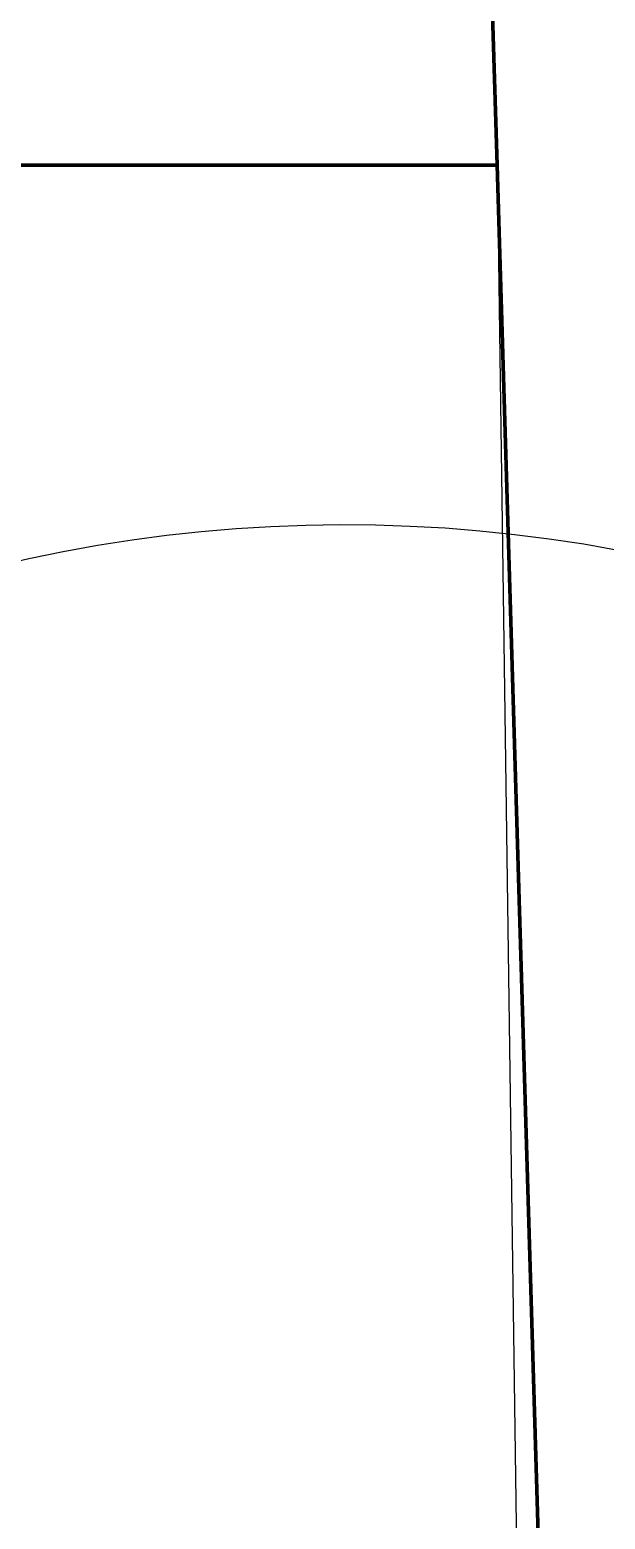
# Model space of a CAD drawing. Header units: millimetres. Extents: x 462666 to 1244237, y 2328025 to 3795663.
# Drawn here: x 892702 to 894965, y 3009515 to 3015375 of the extents above; entities that cross this region are included whole.
import ezdxf
from ezdxf.lldxf.tags import DXFTag

# ---------------------------------------------------------------- set-up
doc = ezdxf.new("R2010")
doc.units = ezdxf.units.MM
doc.layers.add('MUR_POH', color=64, linetype='Continuous')
doc.layers.add('PLO_LIN', color=6, linetype='Continuous')
doc.layers.add('P', color=250, linetype='Continuous', lineweight=100)
tags = doc.linetypes.add('DASHED', pattern=[0.75, 0.5, -0.25]).pattern_tags.tags
tags[6:7] = [DXFTag(74, 4), DXFTag(75, 0), DXFTag(340, '0'), DXFTag(46, 1.0), DXFTag(50, 0.0), DXFTag(44, 0.0), DXFTag(45, 0.0)]
tags[4:5] = [DXFTag(74, 4), DXFTag(75, 0), DXFTag(340, '0'), DXFTag(46, 1.0), DXFTag(50, 0.0), DXFTag(44, 0.0), DXFTag(45, 0.0)]

msp = doc.modelspace()

# ---------------------------------------------------------------- linework, layer by layer
at = {"layer": 'MUR_POH', "color": 8, "linetype": 'DASHED', "ltscale": 250}
msp.add_arc((893939.1, 3007622.9), 5804.1, 47.2303, 135.76754, dxfattribs=at)
at = {"layer": 'P', "color": 252, "linetype": 'Continuous'}
for p, q in [((894154.2, 3027122.6), (894540.2, 3014842.5)), ((894540.2, 3014842.5), (894154.2, 3027122.6)), ((860133.3, 3014842.5), (894540.2, 3014842.5)), ((894540.2, 3014842.5), (860133.3, 3014842.5)), ((894540.2, 3014842.5), (894900.2, 3002834.6)), ((894900.2, 3002834.6), (894540.2, 3014842.5))]:
    msp.add_line(p, q, dxfattribs=at)
at = {"layer": 'P', "color": 1, "linetype": 'Continuous'}
msp.add_lwpolyline([(894900.2, 3002834.6), (861695.6, 3002368.3), (842481.4, 3002361.3), (842357.4, 3014682.8), (860133.3, 3014842.5), (894540.2, 3014842.5), (894900.2, 3002834.6)], dxfattribs=at)
at = {"layer": 'PLO_LIN', "color": 5}
msp.add_lwpolyline([(894540.2, 3014842.5), (894708.8, 3002831.9)], dxfattribs=at)

doc.saveas('drawing.dxf')
